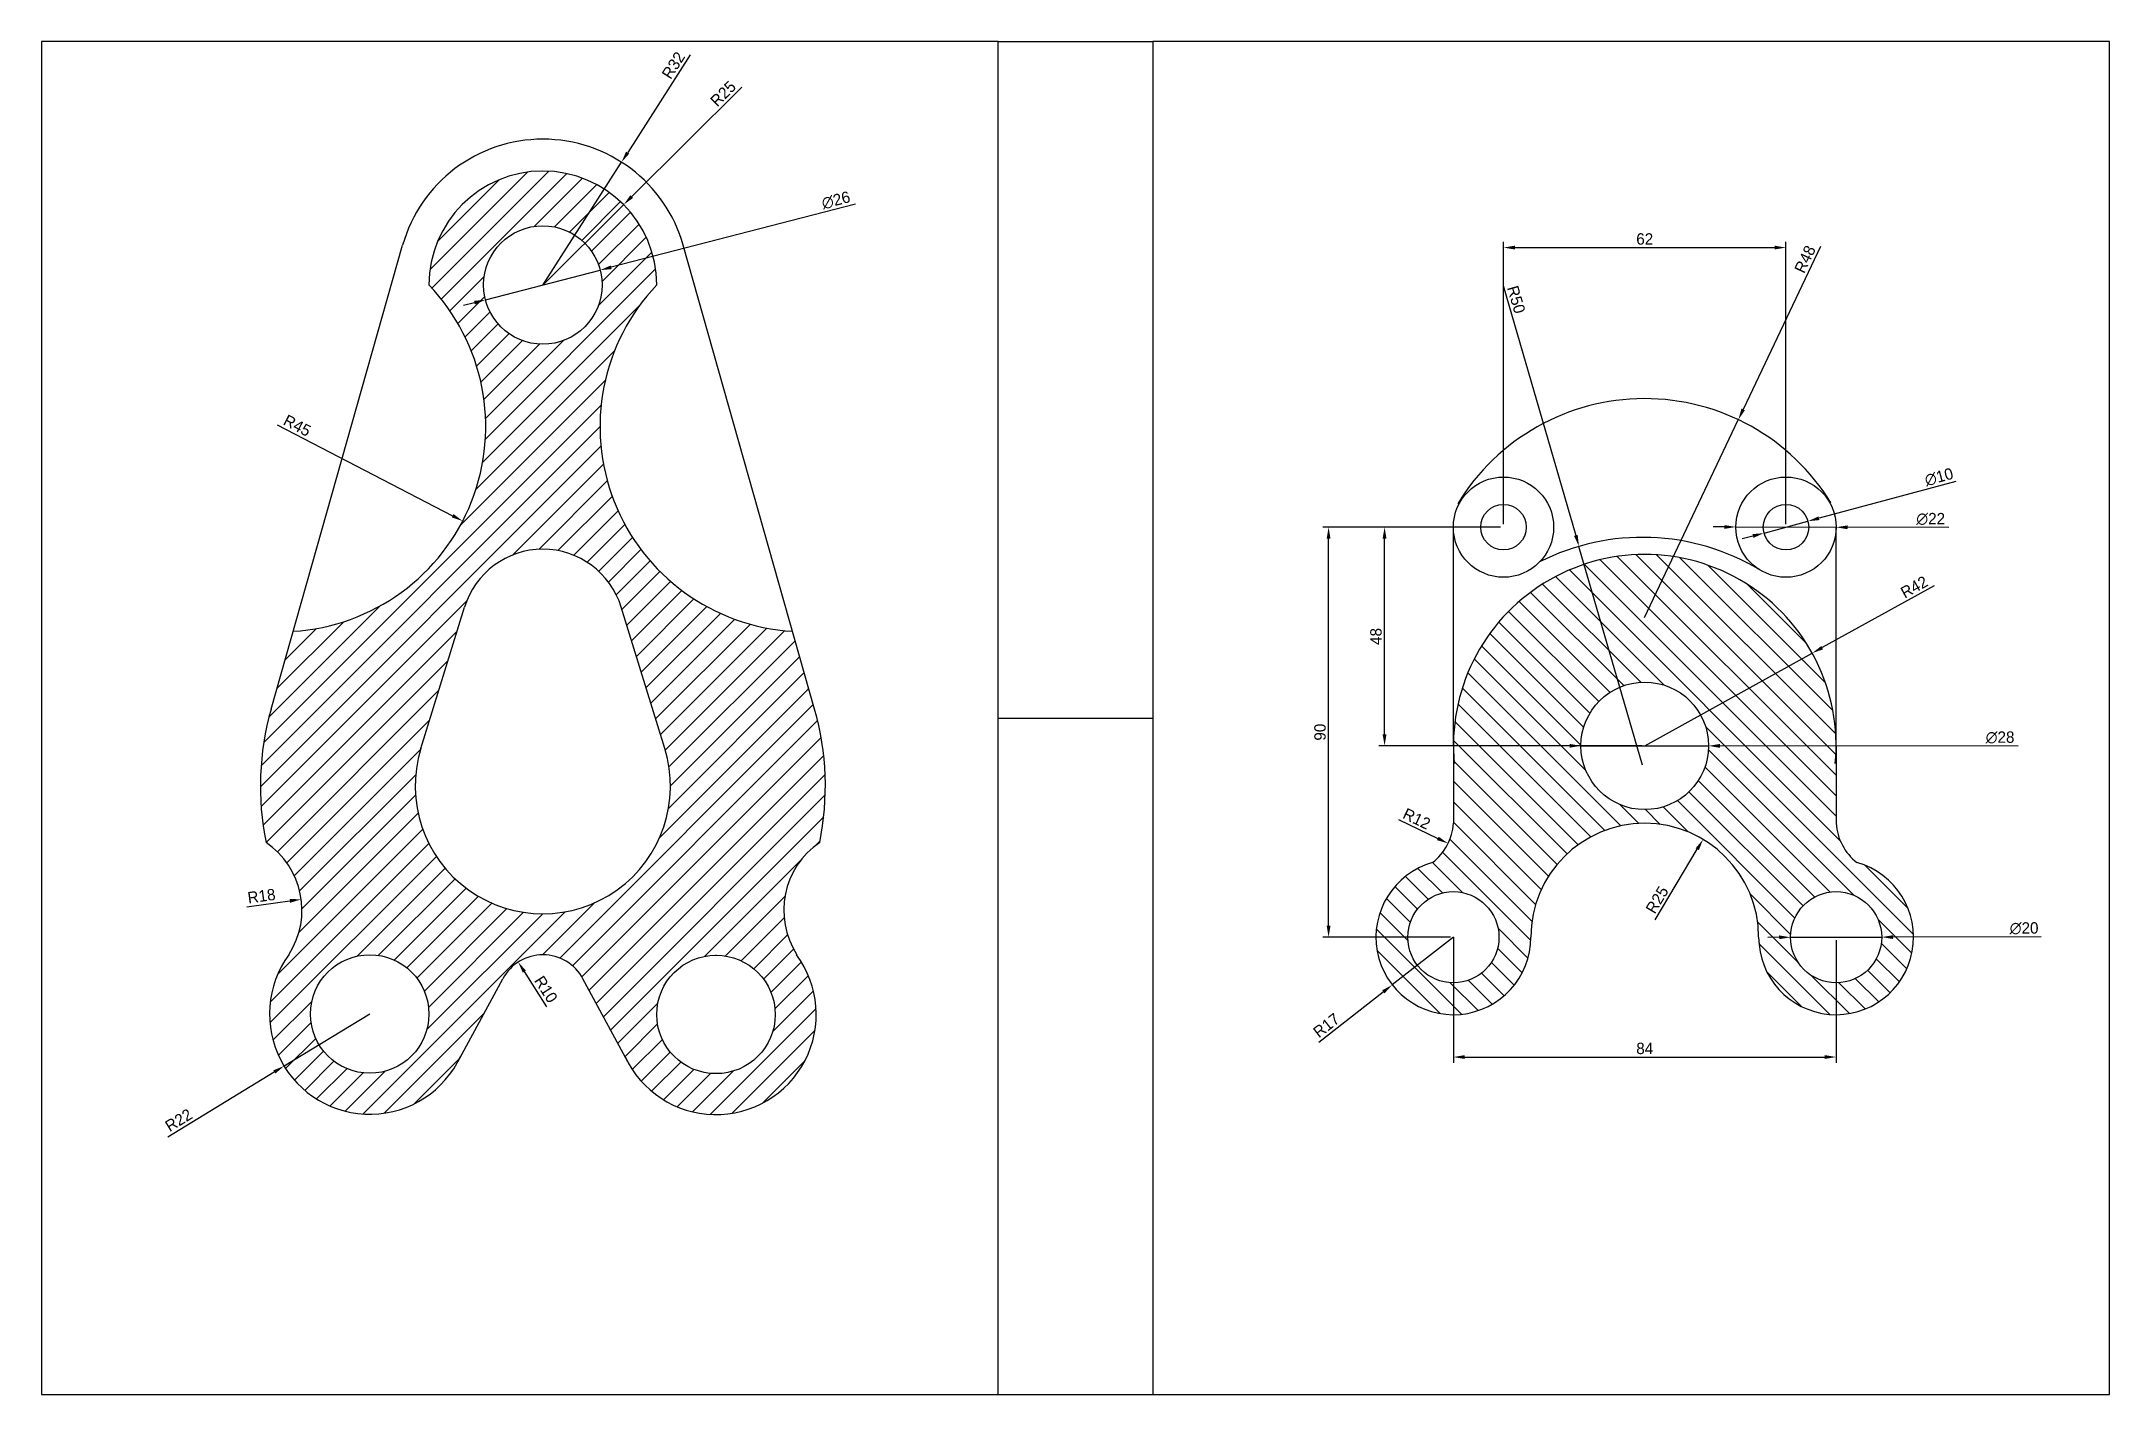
# Model space of a CAD drawing. Header units: millimetres. Extents: x 0 to 454, y 0 to 297.
import ezdxf

# ---------------------------------------------------------------- set-up
doc = ezdxf.new("R2010")
doc.units = ezdxf.units.MM
doc.dimstyles.new('ISO-25', dxfattribs={"dimtxt": 2.5, "dimasz": 2.5, "dimexe": 1.25, "dimexo": 0.625, "dimtad": 1, "dimtxsty": 'Standard', "dimcen": 2.5, "dimadec": 0, "dimazin": 0, "dimtfac": 1, "dimtmove": 0, "dimatfit": 3, "dimfxl": 1, "dimarcsym": 0})

# ---------------------------------------------------------------- blocks, each defined once
blk = doc.blocks.new('*D7')
at = {"color": 0, "lineweight": -2, "transparency": 16777216}
blk.add_line((51.78, 212.84), (90.26, 192.89), dxfattribs=at)
at = {"color": 0, "transparency": 16777216}
blk.add_solid([(90.45, 193.26), (90.06, 192.52), (92.48, 191.73)], dxfattribs=at)
at = {"layer": 'Defpoints', "color": 0, "transparency": 16777216}
for p in [(52.53, 212.45), (92.48, 191.73)]:
    blk.add_point(p, dxfattribs=at)
at = {"color": 0, "transparency": 16777216, "insert": (56.16, 212.68), "char_height": 2.5, "attachment_point": 5, "rotation": 332.588}
blk.add_mtext('R45', dxfattribs=at)
blk = doc.blocks.new('*D8')
at = {"color": 0, "lineweight": -2, "transparency": 16777216}
for p, q in [((178.7, 261.3), (125.07, 247.42)), ((97.48, 240.28), (122.65, 246.79)), ((95.06, 239.65), (92.64, 239.02))]:
    blk.add_line(p, q, dxfattribs=at)
at = {"color": 0, "transparency": 16777216}
for points in [[(124.97, 247.82), (125.18, 247.02), (122.65, 246.79)], [(94.96, 240.05), (95.17, 239.25), (97.48, 240.28)]]:
    blk.add_solid(points, dxfattribs=at)
at = {"layer": 'Defpoints', "color": 0, "transparency": 16777216}
for p in [(122.65, 246.79), (97.48, 240.28)]:
    blk.add_point(p, dxfattribs=at)
at = {"color": 0, "transparency": 16777216, "insert": (174.39, 262.12), "char_height": 2.5, "attachment_point": 5, "rotation": 14.5133}
blk.add_mtext('∅26', dxfattribs=at)
blk = doc.blocks.new('*D9')
at = {"color": 0, "lineweight": -2, "transparency": 16777216}
for p, q in [((153.76, 286.98), (129.57, 262.93)), ((110.07, 243.53), (127.79, 261.16))]:
    blk.add_line(p, q, dxfattribs=at)
at = {"color": 0, "transparency": 16777216}
blk.add_solid([(129.27, 263.22), (129.86, 262.63), (127.79, 261.16)], dxfattribs=at)
at = {"layer": 'Defpoints', "color": 0, "transparency": 16777216}
for p in [(127.79, 261.16), (110.07, 243.53)]:
    blk.add_point(p, dxfattribs=at)
at = {"color": 0, "transparency": 16777216, "insert": (149.63, 285.52), "char_height": 2.5, "attachment_point": 5, "rotation": 44.8416}
blk.add_mtext('R25', dxfattribs=at)
blk = doc.blocks.new('*D10')
at = {"color": 0, "lineweight": -2, "transparency": 16777216}
for p, q in [((142.43, 294.06), (128.68, 272.59)), ((110.07, 243.53), (127.33, 270.48))]:
    blk.add_line(p, q, dxfattribs=at)
at = {"color": 0, "transparency": 16777216}
blk.add_solid([(128.33, 272.81), (129.03, 272.36), (127.33, 270.48)], dxfattribs=at)
at = {"layer": 'Defpoints', "color": 0, "transparency": 16777216}
for p in [(127.33, 270.48), (110.07, 243.53)]:
    blk.add_point(p, dxfattribs=at)
at = {"color": 0, "transparency": 16777216, "insert": (138.72, 291.74), "char_height": 2.5, "attachment_point": 5, "rotation": 57.3574}
blk.add_mtext('R32', dxfattribs=at)
blk = doc.blocks.new('*D11')
at = {"color": 0, "lineweight": -2, "transparency": 16777216}
blk.add_line((45.06, 107.09), (54.56, 108.36), dxfattribs=at)
at = {"color": 0, "transparency": 16777216}
blk.add_solid([(54.5, 108.78), (54.61, 107.95), (57.04, 108.7)], dxfattribs=at)
at = {"layer": 'Defpoints', "color": 0, "transparency": 16777216}
for p in [(39.2, 106.3), (57.04, 108.7)]:
    blk.add_point(p, dxfattribs=at)
at = {"color": 0, "transparency": 16777216, "insert": (48.32, 109.42), "char_height": 2.5, "attachment_point": 5, "rotation": 7.6646}
blk.add_mtext('R18', dxfattribs=at)
blk = doc.blocks.new('*D12')
at = {"color": 0, "lineweight": -2, "transparency": 16777216}
for p, q in [((72.07, 83.53), (53.27, 72.11)), ((27.72, 56.59), (51.13, 70.81))]:
    blk.add_line(p, q, dxfattribs=at)
at = {"color": 0, "transparency": 16777216}
blk.add_solid([(50.91, 71.17), (51.35, 70.46), (53.27, 72.11)], dxfattribs=at)
at = {"layer": 'Defpoints', "color": 0, "transparency": 16777216}
for p in [(72.07, 83.53), (53.27, 72.11)]:
    blk.add_point(p, dxfattribs=at)
at = {"color": 0, "transparency": 16777216, "insert": (30.13, 60.25), "char_height": 2.5, "attachment_point": 5, "rotation": 31.2815}
blk.add_mtext('R22', dxfattribs=at)
blk = doc.blocks.new('*D13')
at = {"color": 0, "lineweight": -2, "transparency": 16777216}
blk.add_line((110.97, 85.13), (106, 92.84), dxfattribs=at)
at = {"color": 0, "transparency": 16777216}
blk.add_solid([(106.35, 93.06), (105.65, 92.61), (104.65, 94.94)], dxfattribs=at)
at = {"layer": 'Defpoints', "color": 0, "transparency": 16777216}
for p in [(104.65, 94.94), (110.07, 86.53)]:
    blk.add_point(p, dxfattribs=at)
at = {"color": 0, "transparency": 16777216, "insert": (110.74, 88.95), "char_height": 2.5, "attachment_point": 5, "rotation": 302.8123}
blk.add_mtext('R10', dxfattribs=at)
blk = doc.blocks.new('*D14')
at = {"color": 0, "lineweight": -2, "transparency": 16777216}
for p, q in [((369.4, 190.42), (366.9, 190.43)), ((371.9, 190.42), (393.9, 190.36)), ((418.61, 190.29), (396.4, 190.35))]:
    blk.add_line(p, q, dxfattribs=at)
at = {"color": 0, "transparency": 16777216}
for points in [[(369.41, 190.84), (369.4, 190.01), (371.9, 190.42)], [(396.41, 190.77), (396.4, 189.94), (393.9, 190.36)]]:
    blk.add_solid(points, dxfattribs=at)
at = {"layer": 'Defpoints', "color": 0, "transparency": 16777216}
for p in [(371.9, 190.42), (393.9, 190.36)]:
    blk.add_point(p, dxfattribs=at)
at = {"color": 0, "transparency": 16777216, "insert": (414.66, 192.18), "char_height": 2.5, "attachment_point": 5, "rotation": 359.8481}
blk.add_mtext('∅22', dxfattribs=at)
blk = doc.blocks.new('*D15')
at = {"color": 0, "lineweight": -2, "transparency": 16777216}
for p, q in [((420.19, 200.43), (390.15, 192.34)), ((378.08, 189.09), (387.73, 191.69)), ((375.66, 188.44), (373.25, 187.79))]:
    blk.add_line(p, q, dxfattribs=at)
at = {"color": 0, "transparency": 16777216}
for points in [[(390.04, 192.74), (390.25, 191.94), (387.73, 191.69)], [(375.55, 188.84), (375.77, 188.04), (378.08, 189.09)]]:
    blk.add_solid(points, dxfattribs=at)
at = {"layer": 'Defpoints', "color": 0, "transparency": 16777216}
for p in [(387.73, 191.69), (378.08, 189.09)]:
    blk.add_point(p, dxfattribs=at)
at = {"color": 0, "transparency": 16777216, "insert": (416.48, 201.38), "char_height": 2.5, "attachment_point": 5, "rotation": 15.0752}
blk.add_mtext('∅10', dxfattribs=at)
blk = doc.blocks.new('*D16')
at = {"color": 0, "lineweight": -2, "transparency": 16777216}
for p, q in [((335.4, 142.4), (332.9, 142.4)), ((337.9, 142.4), (365.9, 142.38)), ((433.84, 142.35), (368.4, 142.38))]:
    blk.add_line(p, q, dxfattribs=at)
at = {"color": 0, "transparency": 16777216}
for points in [[(335.4, 142.81), (335.4, 141.98), (337.9, 142.4)], [(368.4, 142.8), (368.4, 141.96), (365.9, 142.38)]]:
    blk.add_solid(points, dxfattribs=at)
at = {"layer": 'Defpoints', "color": 0, "transparency": 16777216}
for p in [(337.9, 142.4), (365.9, 142.38)]:
    blk.add_point(p, dxfattribs=at)
at = {"color": 0, "transparency": 16777216, "insert": (429.89, 144.22), "char_height": 2.5, "attachment_point": 5, "rotation": 359.9705}
blk.add_mtext('∅28', dxfattribs=at)
blk = doc.blocks.new('*D17')
at = {"color": 0, "lineweight": -2, "transparency": 16777216}
for p, q in [((381.4, 100.37), (378.9, 100.36)), ((383.9, 100.37), (403.9, 100.41)), ((438.91, 100.47), (406.4, 100.41))]:
    blk.add_line(p, q, dxfattribs=at)
at = {"color": 0, "transparency": 16777216}
for points in [[(381.4, 100.78), (381.41, 99.95), (383.9, 100.37)], [(406.4, 100.83), (406.41, 100), (403.9, 100.41)]]:
    blk.add_solid(points, dxfattribs=at)
at = {"layer": 'Defpoints', "color": 0, "transparency": 16777216}
for p in [(383.9, 100.37), (403.9, 100.41)]:
    blk.add_point(p, dxfattribs=at)
at = {"color": 0, "transparency": 16777216, "insert": (435.16, 102.34), "char_height": 2.5, "attachment_point": 5, "rotation": 0.107}
blk.add_mtext('∅20', dxfattribs=at)
blk = doc.blocks.new('*D18')
at = {"color": 0, "lineweight": -2, "transparency": 16777216}
for p, q in [((415.41, 177.53), (390.84, 163.94)), ((351.9, 142.39), (388.65, 162.73))]:
    blk.add_line(p, q, dxfattribs=at)
at = {"color": 0, "transparency": 16777216}
blk.add_solid([(390.64, 164.3), (391.04, 163.57), (388.65, 162.73)], dxfattribs=at)
at = {"layer": 'Defpoints', "color": 0, "transparency": 16777216}
for p in [(388.65, 162.73), (351.9, 142.39)]:
    blk.add_point(p, dxfattribs=at)
at = {"color": 0, "transparency": 16777216, "insert": (411.04, 177.26), "char_height": 2.5, "attachment_point": 5, "rotation": 28.9628}
blk.add_mtext('R42', dxfattribs=at)
blk = doc.blocks.new('*D19')
at = {"color": 0, "lineweight": -2, "transparency": 16777216}
for p, q in [((390.47, 251.97), (373.52, 216.22)), ((351.88, 170.59), (372.44, 213.96))]:
    blk.add_line(p, q, dxfattribs=at)
at = {"color": 0, "transparency": 16777216}
blk.add_solid([(373.14, 216.4), (373.89, 216.04), (372.44, 213.96)], dxfattribs=at)
at = {"layer": 'Defpoints', "color": 0, "transparency": 16777216}
for p in [(372.44, 213.96), (351.88, 170.59)]:
    blk.add_point(p, dxfattribs=at)
at = {"color": 0, "transparency": 16777216, "insert": (387.08, 249.19), "char_height": 2.5, "attachment_point": 5, "rotation": 64.6262}
blk.add_mtext('R48', dxfattribs=at)
blk = doc.blocks.new('*D20')
at = {"color": 0, "lineweight": -2, "transparency": 16777216}
for p, q in [((320.86, 243.42), (336.78, 188.57)), ((351.41, 138.15), (337.47, 186.17))]:
    blk.add_line(p, q, dxfattribs=at)
at = {"color": 0, "transparency": 16777216}
blk.add_solid([(337.18, 188.68), (336.38, 188.45), (337.47, 186.17)], dxfattribs=at)
at = {"layer": 'Defpoints', "color": 0, "transparency": 16777216}
for p in [(337.47, 186.17), (351.41, 138.15)]:
    blk.add_point(p, dxfattribs=at)
at = {"color": 0, "transparency": 16777216, "insert": (323.7, 240.34), "char_height": 2.5, "attachment_point": 5, "rotation": 286.1835}
blk.add_mtext('R50', dxfattribs=at)
blk = doc.blocks.new('*D21')
at = {"color": 0, "lineweight": -2, "transparency": 16777216}
for p, q in [((320.9, 191.01), (320.9, 252.99)), ((323.4, 251.74), (380.4, 251.74)), ((382.9, 191.01), (382.9, 252.99))]:
    blk.add_line(p, q, dxfattribs=at)
at = {"color": 0, "transparency": 16777216}
for points in [[(323.4, 252.16), (323.4, 251.33), (320.9, 251.74)], [(380.4, 252.16), (380.4, 251.33), (382.9, 251.74)]]:
    blk.add_solid(points, dxfattribs=at)
at = {"layer": 'Defpoints', "color": 0, "transparency": 16777216}
for p in [(382.9, 251.74), (320.9, 190.39), (382.9, 190.39)]:
    blk.add_point(p, dxfattribs=at)
at = {"color": 0, "transparency": 16777216, "insert": (351.9, 253.62), "char_height": 2.5, "attachment_point": 5}
blk.add_mtext('62', dxfattribs=at)
blk = doc.blocks.new('*D22')
at = {"color": 0, "lineweight": -2, "transparency": 16777216}
blk.add_line((354.2, 104.23), (363.43, 119.71), dxfattribs=at)
at = {"color": 0, "transparency": 16777216}
blk.add_solid([(363.07, 119.92), (363.79, 119.5), (364.71, 121.86)], dxfattribs=at)
at = {"layer": 'Defpoints', "color": 0, "transparency": 16777216}
for p in [(364.71, 121.86), (351.9, 100.39)]:
    blk.add_point(p, dxfattribs=at)
at = {"color": 0, "transparency": 16777216, "insert": (354.62, 108.59), "char_height": 2.5, "attachment_point": 5, "rotation": 59.1808}
blk.add_mtext('R25', dxfattribs=at)
blk = doc.blocks.new('*D23')
at = {"color": 0, "lineweight": -2, "transparency": 16777216}
for p, q in [((309.9, 99.76), (309.9, 72.84)), ((393.9, 99.76), (393.9, 72.84)), ((312.4, 74.09), (391.4, 74.09))]:
    blk.add_line(p, q, dxfattribs=at)
at = {"color": 0, "transparency": 16777216}
for points in [[(312.4, 74.51), (312.4, 73.67), (309.9, 74.09)], [(391.4, 74.51), (391.4, 73.67), (393.9, 74.09)]]:
    blk.add_solid(points, dxfattribs=at)
at = {"layer": 'Defpoints', "color": 0, "transparency": 16777216}
for p in [(309.9, 100.39), (393.9, 100.39), (393.9, 74.09)]:
    blk.add_point(p, dxfattribs=at)
at = {"color": 0, "transparency": 16777216, "insert": (351.9, 75.96), "char_height": 2.5, "attachment_point": 5}
blk.add_mtext('84', dxfattribs=at)
blk = doc.blocks.new('*D24')
at = {"color": 0, "lineweight": -2, "transparency": 16777216}
for p, q in [((309.9, 100.39), (296.5, 89.94)), ((280.39, 77.39), (294.52, 88.4))]:
    blk.add_line(p, q, dxfattribs=at)
at = {"color": 0, "transparency": 16777216}
blk.add_solid([(294.27, 88.73), (294.78, 88.07), (296.5, 89.94)], dxfattribs=at)
at = {"layer": 'Defpoints', "color": 0, "transparency": 16777216}
for p in [(309.9, 100.39), (296.5, 89.94)]:
    blk.add_point(p, dxfattribs=at)
at = {"color": 0, "transparency": 16777216, "insert": (282.03, 81.04), "char_height": 2.5, "attachment_point": 5, "rotation": 37.9322}
blk.add_mtext('R17', dxfattribs=at)
blk = doc.blocks.new('*D27')
at = {"color": 0, "lineweight": -2, "transparency": 16777216}
for p, q in [((320.28, 190.39), (281.26, 190.39)), ((282.51, 102.89), (282.51, 187.89)), ((309.28, 100.39), (281.26, 100.39))]:
    blk.add_line(p, q, dxfattribs=at)
at = {"color": 0, "transparency": 16777216}
for points in [[(282.1, 187.89), (282.93, 187.89), (282.51, 190.39)], [(282.1, 102.89), (282.93, 102.89), (282.51, 100.39)]]:
    blk.add_solid(points, dxfattribs=at)
at = {"layer": 'Defpoints', "color": 0, "transparency": 16777216}
for p in [(282.51, 190.39), (320.9, 190.39), (309.9, 100.39)]:
    blk.add_point(p, dxfattribs=at)
at = {"color": 0, "transparency": 16777216, "insert": (280.64, 145.39), "char_height": 2.5, "attachment_point": 5, "rotation": 90}
blk.add_mtext('90', dxfattribs=at)
blk = doc.blocks.new('*D28')
at = {"color": 0, "lineweight": -2, "transparency": 16777216}
for p, q in [((320.28, 190.39), (293.55, 190.39)), ((294.8, 144.89), (294.8, 187.89)), ((351.28, 142.39), (293.55, 142.39))]:
    blk.add_line(p, q, dxfattribs=at)
at = {"color": 0, "transparency": 16777216}
for points in [[(294.38, 187.89), (295.22, 187.89), (294.8, 190.39)], [(294.38, 144.89), (295.22, 144.89), (294.8, 142.39)]]:
    blk.add_solid(points, dxfattribs=at)
at = {"layer": 'Defpoints', "color": 0, "transparency": 16777216}
for p in [(294.8, 190.39), (320.9, 190.39), (351.9, 142.39)]:
    blk.add_point(p, dxfattribs=at)
at = {"color": 0, "transparency": 16777216, "insert": (292.92, 166.39), "char_height": 2.5, "attachment_point": 5, "rotation": 90}
blk.add_mtext('48', dxfattribs=at)
blk = doc.blocks.new('*D30')
at = {"color": 0, "lineweight": -2, "transparency": 16777216}
blk.add_line((297.86, 126.25), (306.48, 122.07), dxfattribs=at)
at = {"color": 0, "transparency": 16777216}
blk.add_solid([(306.66, 122.45), (306.3, 121.7), (308.73, 120.98)], dxfattribs=at)
at = {"layer": 'Defpoints', "color": 0, "transparency": 16777216}
for p in [(297.93, 126.21), (308.73, 120.98)]:
    blk.add_point(p, dxfattribs=at)
at = {"color": 0, "transparency": 16777216, "insert": (301.86, 126.39), "char_height": 2.5, "attachment_point": 5, "rotation": 334.16}
blk.add_mtext('R12', dxfattribs=at)

msp = doc.modelspace()

# ---------------------------------------------------------------- hatches: boundary and pattern name
h = msp.add_hatch()
h.set_pattern_fill('ANSI31', color=256)
h.paths.add_polyline_path([(169.717, 150.444), (164.872, 167.535, -0.6383234), (135.068, 243.535, 1), (85.068, 243.535, -0.6383234), (55.263, 167.535), (50.418, 150.444, 0.1197458), (49.309, 121.188, -0.407389), (54.319, 96.535, 1.1027292), (92.001, 74.225, 0.0001561), (92.038, 74.214), (101.271, 91.291, -0.5968345), (118.874, 91.273), (128.058, 74.202, 0.0001664), (128.097, 74.214, 1.1078071), (165.749, 96.535), (165.816, 96.535, -0.407389), (170.826, 121.188, 0.1197458)])
h.paths.add_polyline_path([(83.306, 141.77), (92.864, 172.829, -0.7385489), (127.271, 172.829), (136.829, 141.77, -1.3540064)], flags=16)
h.paths.add_polyline_path([(161.068, 83.444, -1), (135.068, 83.444, -1)], flags=16)
h.paths.add_polyline_path([(85.068, 83.535, -1), (59.068, 83.535, -1)], flags=16)
h.paths.add_polyline_path([(97.068, 243.535, -1), (123.068, 243.535, -1)], flags=16)
h = msp.add_hatch()
h.set_pattern_fill('ANSI31', color=256, angle=90)
h.paths.add_polyline_path([(393.905, 135.281), (393.905, 142.388, 1), (309.905, 142.388), (309.905, 135.281), (309.905, 125.388, -0.2127254), (305.324, 116.76, 0.8721307), (309.905, 83.388), (309.905, 90.388, -0.4142136), (299.905, 100.388, -1), (319.905, 100.388, -0.4142136), (309.905, 90.388), (309.905, 83.388, 0.4142136), (326.905, 100.388, -1), (376.905, 100.388, 2.0138409), (398.485, 116.76, -0.2127254), (393.905, 125.388)])
h.paths.add_polyline_path([(337.905, 142.388, -1), (365.904, 142.388, -1)], flags=16)
h.paths.add_polyline_path([(403.905, 100.388, -1), (383.905, 100.388, -1)], flags=16)

# ---------------------------------------------------------------- linework, layer by layer
for p, q in [((210, 297), (243.934, 297)), ((50.418, 150.444), (79.281, 252.262)), ((169.717, 150.444), (140.854, 252.262)), ((309.905, 142.388), (309.905, 190.388)), ((393.905, 142.388), (393.905, 190.388)), ((83.306, 141.77), (92.864, 172.829)), ((136.829, 141.77), (127.271, 172.829)), ((210, 148.5), (243.934, 148.5)), ((309.905, 142.388), (309.905, 135.281)), ((393.905, 142.388), (393.905, 135.281)), ((309.905, 135.281), (309.905, 125.388)), ((393.905, 135.281), (393.905, 125.388)), ((309.905, 100.388), (309.905, 83.388)), ((148.068, 96.444), (148.068, 96.535)), ((165.749, 96.535), (165.816, 96.535)), ((91.42, 73.071), (101.271, 91.291)), ((128.693, 73.021), (118.874, 91.273)), ((210, 0), (243.934, 0))]:
    msp.add_line(p, q)
for points in [[(0, 0), (210, 0), (210, 297), (0, 297)], [(243.934, 0), (453.934, 0), (453.934, 297), (243.934, 297)]]:
    msp.add_lwpolyline(points, close=True)
for centre, radius in [((110.068, 243.535), 13), ((320.905, 190.388), 11), ((382.905, 190.388), 11), ((320.905, 190.388), 5), ((382.905, 190.388), 5), ((351.905, 142.388), 14), ((309.905, 100.388), 10), ((393.905, 100.388), 10), ((72.068, 83.535), 13), ((148.068, 83.444), 13)]:
    msp.add_circle(centre, radius)
for centre, radius, start, end in [((110.068, 243.535), 32, 15.82662, 164.17338), ((110.068, 243.535), 25, 360, 180), ((52.528, 212.452), 45, 273.48434, 43.68851), ((167.607, 212.452), 45, 136.31149, 266.51566), ((351.876, 170.589), 48, 31.56997, 148.71262), ((351.41, 138.146), 50, 59.00671, 116.85256), ((110.068, 167.535), 18, 17.10464, 162.89536), ((351.905, 142.388), 42, 354.67963, 185.32037), ((110.068, 133.535), 62, 164.17338, 191.48704), ((110.068, 133.535), 62, 348.51296, 15.82662), ((110.068, 133.535), 28, 162.89536, 17.10464), ((297.933, 126.213), 12, 308.02236, 356.05938), ((351.905, 100.388), 25, 0, 180), ((405.876, 126.213), 12, 183.94062, 231.97764), ((39.197, 106.297), 18, 327.15616, 55.81791), ((39.197, 106.297), 18, 327.15616, 55.81791), ((180.938, 106.297), 18, 124.18209, 212.84384), ((309.905, 100.388), 17, 105.62928, 360), ((393.905, 100.388), 17, 180, 74.37072), ((72.068, 83.535), 22, 143.77845, 334.96634), ((110.068, 86.535), 10, 28.27979, 151.60063), ((148.068, 83.444), 22, 204.80446, 36.51618), ((110.068, 133.535), 62, 253.05831, 253.0941), ((110.068, 133.535), 62, 286.86773, 286.90587)]:
    msp.add_arc(centre, radius, start, end)

# ---------------------------------------------------------------- dimensions: what is measured, and where the dimension line sits
for center, mpoint, picture, middle in [((110.068, 243.535), (127.328, 270.48), '*D10', (140.297, 290.727)), ((110.068, 243.535), (127.794, 261.164), '*D9', (150.951, 284.193)), ((351.876, 170.589), (372.445, 213.958), '*D19', (388.775, 248.39)), ((351.41, 138.146), (337.474, 186.165), '*D20', (321.903, 239.818)), ((52.528, 212.452), (92.475, 191.734), '*D7', (55.298, 211.015)), ((351.905, 142.388), (388.652, 162.727), '*D18', (411.943, 175.617)), ((297.933, 126.213), (308.733, 120.983), '*D30', (301.045, 124.706)), ((351.905, 100.388), (364.713, 121.858), '*D22', (356.227, 107.634)), ((39.197, 106.297), (57.036, 108.698), '*D11', (48.57, 107.559)), ((309.905, 100.388), (296.496, 89.938), '*D24', (283.185, 79.564)), ((110.068, 86.535), (104.649, 94.939), '*D13', (109.164, 87.936)), ((72.068, 83.535), (53.266, 72.111), '*D12', (31.099, 58.644))]:
    dim = msp.add_radius_dim(center=center, mpoint=mpoint, dimstyle='ISO-25')
    dim.commit()
    dim.dimension.update_dxf_attribs({"geometry": picture, "text_midpoint": middle, "dimtype": 164})
for p1, p2, picture, middle in [((97.482, 240.277), (122.653, 246.793), '*D8', (174.864, 260.308)), ((378.077, 189.088), (387.732, 191.689), '*D15', (416.972, 199.565)), ((371.905, 190.418), (393.904, 190.359), '*D14', (414.654, 190.304)), ((337.905, 142.396), (365.904, 142.381), '*D16', (429.886, 142.348)), ((383.905, 100.37), (403.904, 100.407), '*D17', (435.161, 100.465))]:
    dim = msp.add_diameter_dim_2p(p1=p1, p2=p2, dimstyle='ISO-25')
    dim.commit()
    dim.dimension.update_dxf_attribs({"geometry": picture, "text_midpoint": middle, "dimtype": 163})
for base, p1, p2, picture, middle in [((382.905, 251.744), (320.905, 190.388), (382.905, 190.388), '*D21', (351.905, 253.619)), ((393.905, 74.089), (309.905, 100.388), (393.905, 100.388), '*D23', (351.905, 75.964))]:
    dim = msp.add_linear_dim(base=base, p1=p1, p2=p2, dimstyle='ISO-25')
    dim.commit()
    dim.dimension.update_dxf_attribs({"geometry": picture, "text_midpoint": middle})
for base, p1, picture, middle in [((282.515, 190.388), (309.905, 100.388), '*D27', (280.64, 145.388)), ((294.799, 190.388), (351.905, 142.388), '*D28', (292.924, 166.388))]:
    dim = msp.add_linear_dim(base=base, p1=p1, p2=(320.905, 190.388), angle=90, dimstyle='ISO-25')
    dim.commit()
    dim.dimension.update_dxf_attribs({"geometry": picture, "text_midpoint": middle})

doc.saveas('drawing.dxf')
